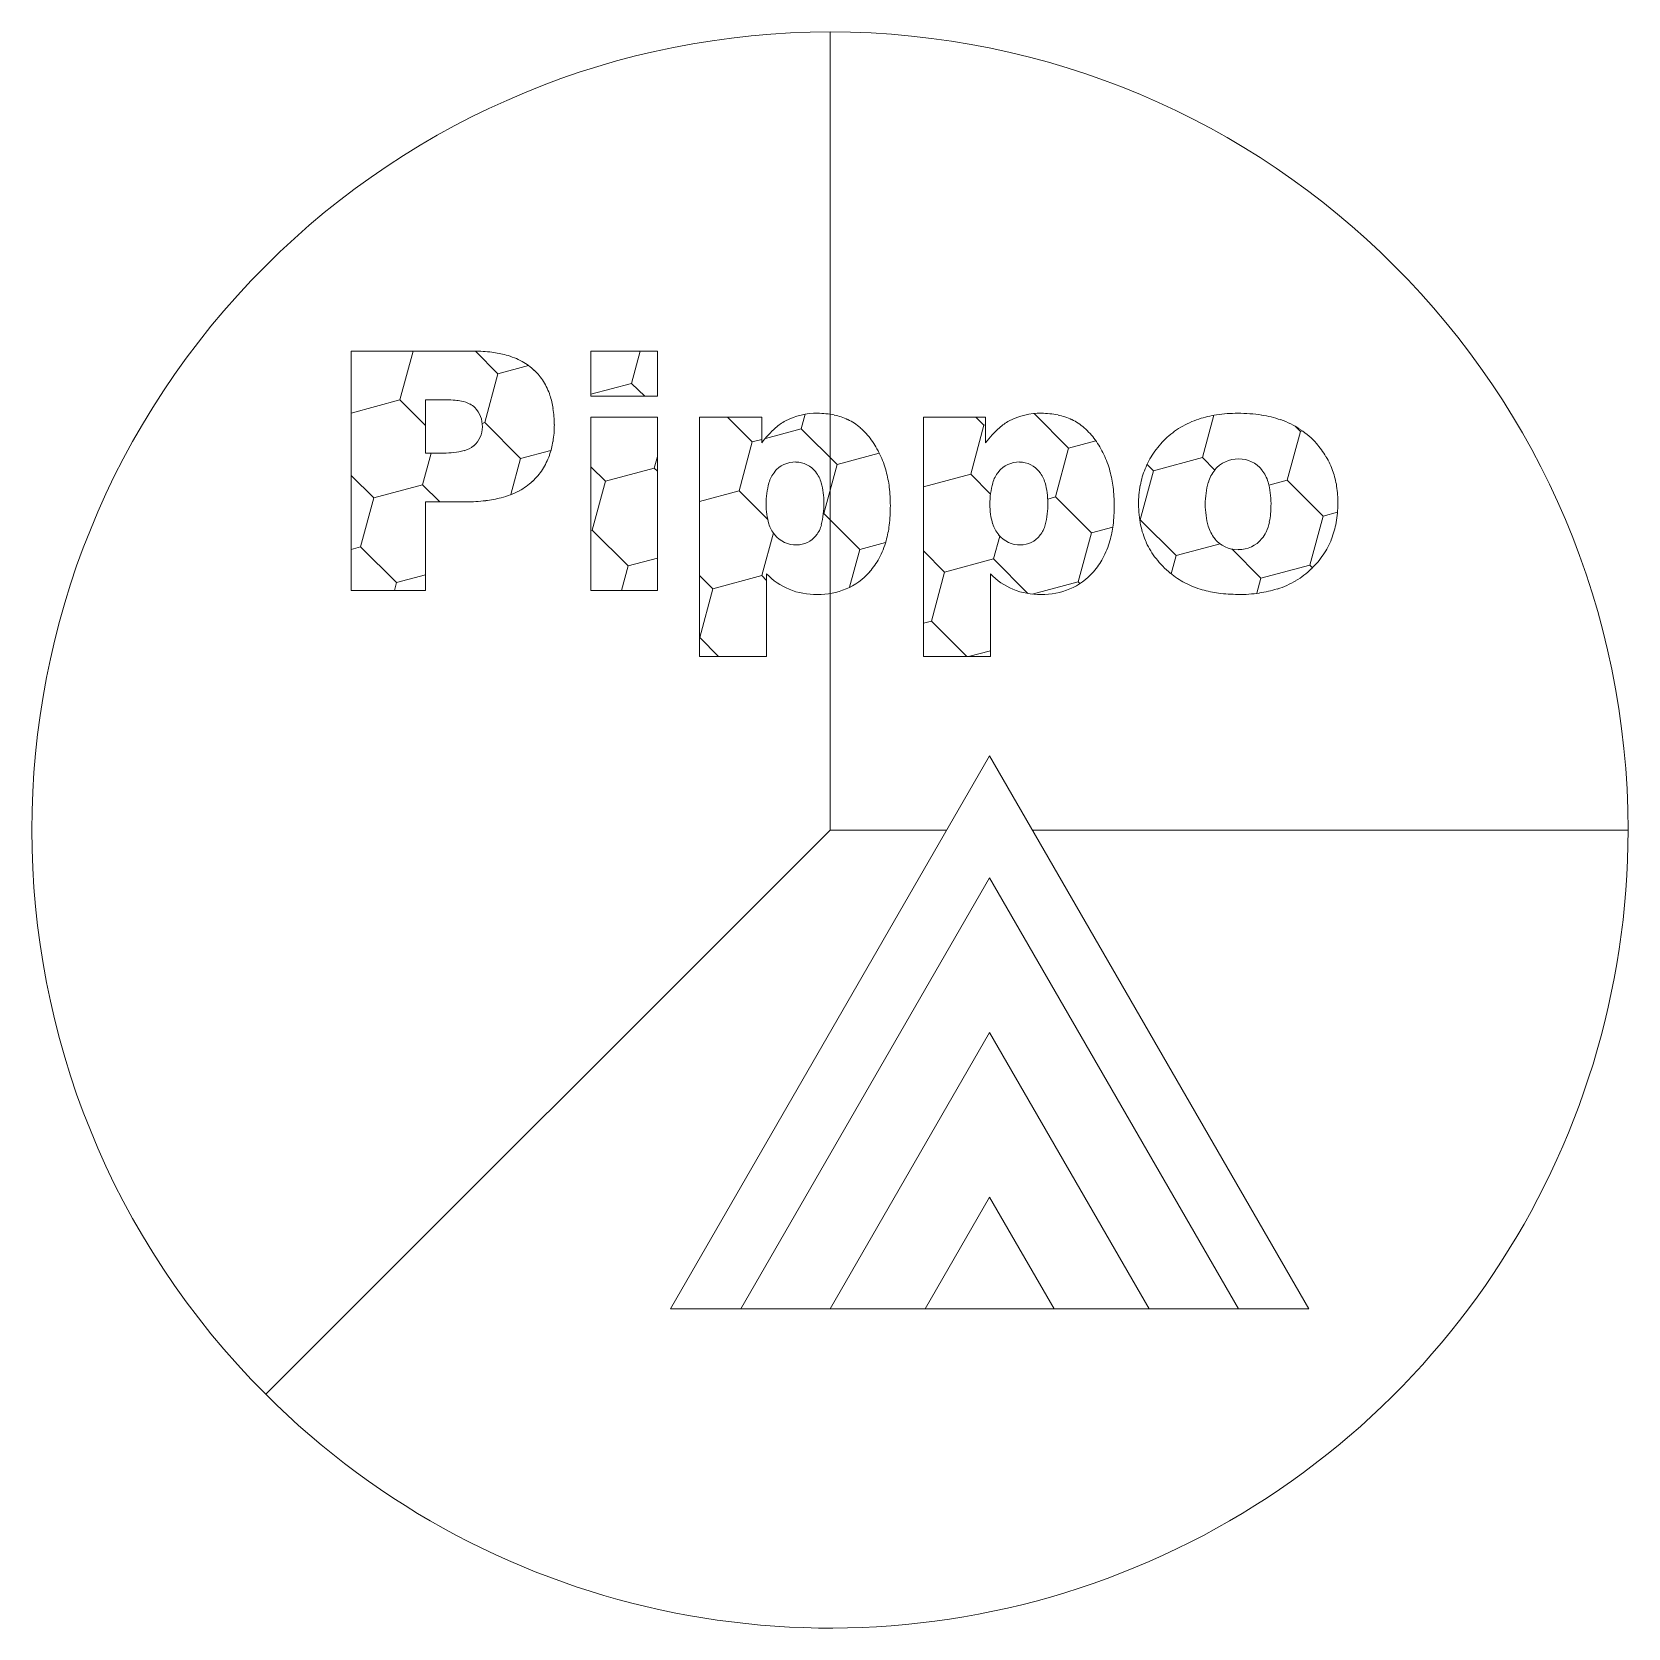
# Model space of a CAD drawing. Header units: millimetres. Extents: x -50 to 50, y -50 to 50.
import ezdxf

# ---------------------------------------------------------------- set-up
doc = ezdxf.new("R2010")
doc.units = ezdxf.units.MM
doc.layers.get('0').update_dxf_attribs({"color": 178, "lineweight": 0, "true_color": 0x000000})

msp = doc.modelspace()

# ---------------------------------------------------------------- linework, layer by layer
for p, q in [((0, 0), (0, 50)), ((-30, 30), (-22.3, 30)), ((-30, 15), (-30, 30)), ((-26.94, 26.94), (-26.12, 30)), ((-22.22, 30), (-20.81, 28.58)), ((-20.81, 28.58), (-18.88, 29.1)), ((-14.98, 30), (-10.81, 30)), ((-14.98, 27.17), (-14.98, 30)), ((-12.43, 27.98), (-11.89, 30)), ((-10.81, 30), (-10.81, 27.17)), ((-21.63, 25.52), (-20.81, 28.58)), ((-14.98, 27.3), (-12.43, 27.98)), ((-10.81, 27.17), (-14.98, 27.17)), ((-12.43, 27.98), (-11.61, 27.17)), ((-30, 26.12), (-26.94, 26.94)), ((-26.94, 26.94), (-25.34, 25.34)), ((-24.02, 26.95), (-25.34, 26.95)), ((-25.34, 26.95), (-25.34, 23.61)), ((-1.8, 25.14), (-1.56, 26.05)), ((12.79, 26.09), (14.95, 23.93)), ((-21.79, 25.47), (-21.63, 25.52)), ((-21.63, 25.52), (-19.38, 23.27)), ((-14.98, 25.87), (-10.81, 25.87)), ((-14.98, 15), (-14.98, 25.87)), ((-10.81, 25.87), (-10.81, 15)), ((-8.18, 10.87), (-8.18, 25.87)), ((-8.18, 25.87), (-4.28, 25.87)), ((-6.42, 25.87), (-4.87, 24.31)), ((-4.28, 25.87), (-4.28, 24.26)), ((-4.05, 24.53), (-1.8, 25.14)), ((-1.8, 25.14), (0.44, 22.89)), ((5.85, 10.87), (5.85, 25.87)), ((5.85, 25.87), (9.74, 25.87)), ((8.82, 22.29), (9.64, 25.36)), ((9.13, 25.87), (9.64, 25.36)), ((9.64, 25.36), (9.74, 25.38)), ((9.74, 25.87), (9.74, 24.26)), ((23.33, 23.33), (24.04, 25.99)), ((29.15, 25.29), (29.47, 24.97)), ((29.47, 24.97), (29.59, 25.01)), ((-5.69, 21.25), (-4.87, 24.31)), ((-4.87, 24.31), (-4.28, 24.47)), ((14.95, 23.93), (16.65, 24.39)), ((28.64, 21.91), (29.47, 24.97)), ((-25.52, 21.63), (-24.99, 23.61)), ((-25.34, 23.61), (-24.21, 23.61)), ((-19.99, 21.02), (-19.38, 23.27)), ((-19.38, 23.27), (-17.48, 23.78)), ((-11.01, 22.67), (-10.81, 23.39)), ((0.44, 22.89), (3.09, 23.6)), ((14.13, 20.87), (14.95, 23.93)), ((20.26, 22.51), (23.33, 23.33)), ((23.33, 23.33), (24.11, 22.55)), ((-30, 22.22), (-28.58, 20.81)), ((-14.98, 22.75), (-14.07, 21.85)), ((-14.07, 21.85), (-11.01, 22.67)), ((-11.01, 22.67), (-10.81, 22.48)), ((-0.38, 19.82), (0.44, 22.89)), ((5.85, 21.49), (8.82, 22.29)), ((8.82, 22.29), (10.06, 21.05)), ((19.44, 19.44), (20.26, 22.51)), ((19.86, 22.91), (20.26, 22.51)), ((-28.58, 20.81), (-25.52, 21.63)), ((-25.52, 21.63), (-24.45, 20.57)), ((-14.89, 18.78), (-14.07, 21.85)), ((-8.18, 20.58), (-5.69, 21.25)), ((-5.69, 21.25), (-3.9, 19.46)), ((27.5, 21.6), (28.64, 21.91)), ((28.64, 21.91), (30.89, 19.66)), ((-29.41, 17.74), (-28.58, 20.81)), ((-22.81, 20.57), (-25.34, 20.57)), ((-25.34, 20.57), (-25.34, 15)), ((13.64, 20.73), (14.13, 20.87)), ((14.13, 20.87), (16.38, 18.62)), ((-0.42, 19.81), (-0.38, 19.82)), ((-0.38, 19.82), (1.86, 17.58)), ((19.41, 19.43), (19.44, 19.44)), ((19.44, 19.44), (21.69, 17.2)), ((30.07, 16.6), (30.89, 19.66)), ((30.89, 19.66), (31.8, 19.91)), ((-14.98, 18.76), (-14.89, 18.78)), ((-14.89, 18.78), (-12.65, 16.54)), ((-4.27, 15.94), (-3.55, 18.61)), ((1.86, 17.58), (3.48, 18.01)), ((10.24, 16.98), (10.63, 18.41)), ((15.55, 15.55), (16.38, 18.62)), ((16.38, 18.62), (17.72, 18.98)), ((-30, 17.58), (-29.41, 17.74)), ((-29.41, 17.74), (-27.16, 15.5)), ((-12.65, 16.54), (-10.81, 17.03)), ((1.23, 15.21), (1.86, 17.58)), ((5.85, 17.49), (7.18, 16.16)), ((21.38, 16.04), (21.69, 17.2)), ((21.69, 17.2), (24.44, 17.93)), ((25.17, 17.61), (27, 15.77)), ((-13.06, 15), (-12.65, 16.54)), ((-3.97, 16.05), (-3.97, 10.87)), ((6.35, 13.09), (7.18, 16.16)), ((7.18, 16.16), (10.24, 16.98)), ((10.05, 16.05), (10.05, 10.87)), ((10.24, 16.98), (12.4, 14.82)), ((27, 15.77), (30.07, 16.6)), ((30.07, 16.6), (30.23, 16.43)), ((-27.29, 15), (-27.16, 15.5)), ((-27.16, 15.5), (-25.34, 15.98)), ((-8.18, 15.95), (-7.34, 15.11)), ((-8.16, 12.05), (-7.34, 15.11)), ((-7.34, 15.11), (-4.27, 15.94)), ((-4.27, 15.94), (-3.97, 15.64)), ((12.67, 14.78), (15.55, 15.55)), ((15.55, 15.55), (15.66, 15.45)), ((26.75, 14.83), (27, 15.77)), ((-25.34, 15), (-30, 15)), ((-10.81, 15), (-14.98, 15)), ((5.85, 12.95), (6.35, 13.09)), ((6.35, 13.09), (8.58, 10.87)), ((-8.18, 12.04), (-8.16, 12.05)), ((-8.16, 12.05), (-6.98, 10.87)), ((8.68, 10.87), (10.05, 11.23)), ((-3.97, 10.87), (-8.18, 10.87)), ((10.05, 10.87), (5.85, 10.87)), ((10, 4.64), (-10, -30)), ((30, -30), (10, 4.64)), ((0, 0), (7.32, 0)), ((12.68, 0), (50, 0)), ((-35.36, -35.36), (0, 0)), ((10, -3), (-5.59, -30)), ((25.59, -30), (10, -3)), ((10, -12.68), (0, -30)), ((20, -30), (10, -12.68)), ((10, -23), (5.96, -30)), ((14.04, -30), (10, -23)), ((-10, -30), (30, -30)), ((-5.59, -30), (25.59, -30)), ((0, -30), (20, -30)), ((5.96, -30), (14.04, -30))]:
    msp.add_line(p, q)
for centre, radius, start, end in [((0, 0), 50, 90, 135), ((0, 0), 50, 0, 90), ((0, 0), 50, 135, 225), ((-22.3, 20.62), 9.38, 83.1316, 90), ((-21.9, 23.93), 6.04, 74.5704, 83.1316), ((-21.57, 25.13), 4.8, 61.5519, 74.5704), ((-20.95, 26.26), 3.51, 46.3155, 61.5519), ((-21.04, 26.17), 3.64, 32.0489, 46.3155), ((-21.41, 25.93), 4.08, 18.5778, 32.0489), ((-22.07, 25.71), 4.77, 8.4163, 18.5778), ((-24.02, 20.99), 5.96, 84.8299, 90), ((-23.79, 23.58), 3.36, 77.9443, 84.8299), ((-23.57, 24.63), 2.29, 64.0099, 77.9443), ((-23.04, 25.71), 1.09, 43.7811, 64.0099), ((-23.45, 25.3), 1.67, 358.7499, 44.1758), ((-24.23, 25.4), 6.95, 0, 8.4163), ((-0.83, 21.86), 4.25, 89.3049, 117.5326), ((-0.78, 21.06), 5.05, 78.0646, 90), ((-0.51, 22.33), 3.75, 64.2088, 78.0646), ((13.19, 21.86), 4.25, 89.3049, 117.5326), ((13.24, 21.06), 5.05, 78.0646, 90), ((13.51, 22.33), 3.75, 64.2088, 78.0646), ((25.17, 19.53), 6.55, 98.3893, 108.291), ((25.55, 16.99), 9.12, 90, 98.3893), ((25.55, 16.14), 9.97, 81.3761, 90), ((-23.28, 25.23), 1.5, 309.6626, 1.4125), ((-24.04, 25.4), 6.77, 350.9911, 0), ((2.34, 18.98), 8.47, 132.7422, 141.4108), ((-1.43, 23.06), 2.91, 117.9371, 132.7422), ((-0.44, 22.48), 3.59, 49.2567, 64.2088), ((-0.89, 21.96), 4.27, 35.5543, 49.2567), ((16.36, 18.98), 8.47, 132.7422, 141.4108), ((12.59, 23.06), 2.91, 117.9371, 132.7422), ((13.58, 22.48), 3.59, 49.2567, 64.2088), ((13.14, 21.96), 4.27, 35.5543, 49.2567), ((24.69, 20.67), 5.31, 120.8051, 133.8418), ((24.92, 20.28), 5.76, 108.291, 120.8051), ((26.04, 19.41), 6.66, 70.822, 81.3761), ((26.38, 20.4), 5.62, 56.5348, 70.822), ((26.73, 20.91), 5, 41.3827, 56.5348), ((-23.28, 25.18), 1.46, 283.8896, 310.6458), ((-22.09, 25.09), 4.79, 340.2837, 350.9911), ((-2.17, 21.04), 5.85, 25.1425, 35.5543), ((11.86, 21.04), 5.85, 25.1425, 35.5543), ((24.92, 20.44), 5.63, 133.8418, 145.7123), ((26.46, 20.69), 5.34, 30.2971, 41.3218), ((-24.21, 28.95), 5.34, 270, 283.8896), ((-21.56, 24.9), 4.23, 326.8581, 340.2837), ((-2.17, 21.38), 1.68, 89.1502, 141.1246), ((-2.14, 21.49), 1.56, 37.1684, 90.0779), ((-2.74, 20.78), 6.48, 15.2509, 25.1425), ((11.86, 21.38), 1.68, 89.1502, 141.1246), ((11.88, 21.49), 1.56, 37.1684, 90.0779), ((11.29, 20.78), 6.48, 15.2509, 25.1425), ((24.48, 20.73), 5.1, 145.7123, 158.1857), ((25.57, 21.36), 1.89, 88.8839, 141.0859), ((25.63, 21.43), 1.82, 38.2873, 90.5497), ((26.62, 20.78), 5.17, 19.0848, 30.2971), ((-21.4, 24.79), 4.04, 313.1167, 326.8581), ((-2.14, 21.3), 1.74, 139.5538, 165.2849), ((-2.26, 21.3), 1.77, 14.7808, 39.5719), ((-3.43, 20.59), 7.2, 7.1282, 15.2509), ((11.88, 21.3), 1.74, 139.5538, 165.2849), ((11.76, 21.3), 1.77, 14.7808, 39.5719), ((10.59, 20.59), 7.2, 7.1282, 15.2509), ((24.69, 20.65), 5.33, 158.1857, 169.7282), ((25.66, 21.23), 2.03, 139.7449, 164.4546), ((25.52, 21.26), 2, 15.5025, 40.1792), ((26.33, 20.68), 5.48, 9.009, 19.0848), ((-21.97, 26.05), 5.41, 284.7537, 297.6466), ((-21.21, 24.59), 3.76, 297.6466, 313.1167), ((1.27, 20.4), 5.27, 165.2849, 180), ((-5.32, 20.49), 4.94, 0, 14.7808), ((-5.56, 20.32), 9.34, 0, 7.1282), ((15.29, 20.4), 5.27, 165.2849, 180), ((8.7, 20.49), 4.94, 0, 14.7808), ((8.47, 20.32), 9.34, 0, 7.1282), ((26.06, 20.4), 6.73, 169.7282, 180), ((28.6, 20.41), 5.09, 164.4546, 180), ((22.6, 20.45), 5.03, 0, 15.5025), ((24.97, 20.46), 6.85, 0, 9.009), ((-22.81, 31.44), 10.88, 270, 276.5431), ((-22.36, 27.5), 6.91, 276.5431, 284.7537), ((0.49, 20.4), 4.49, 180, 195.8239), ((-6.23, 20.49), 5.85, 346.4061, 0), ((-6.31, 20.32), 10.09, 353.0497, 0), ((14.51, 20.4), 4.49, 180, 195.8239), ((7.8, 20.49), 5.85, 346.4061, 0), ((7.72, 20.32), 10.09, 353.0497, 0), ((25.83, 20.4), 6.5, 180, 191.4861), ((28.75, 20.41), 5.24, 180, 195.3128), ((20.64, 20.45), 6.99, 354.6644, 0), ((24.93, 20.46), 6.89, 349.9264, 0), ((-2.11, 19.67), 1.79, 195.8239, 220.9858), ((-2.14, 19.51), 1.65, 320.6307, 346.4061), ((-2.92, 19.91), 6.68, 344.5065, 353.0497), ((11.92, 19.67), 1.79, 195.8239, 220.9858), ((11.88, 19.51), 1.65, 320.6307, 346.4061), ((11.1, 19.91), 6.68, 344.5065, 353.0497), ((24.49, 20.13), 5.13, 191.4861, 204.4156), ((25.63, 19.56), 2, 195.3128, 220.2175), ((24.45, 19.96), 3.15, 335.8096, 347.8297), ((23.36, 20.2), 4.26, 347.8297, 354.6644), ((26.41, 20.2), 5.38, 338.5272, 349.9264), ((-2.13, 19.6), 1.74, 219.8429, 271.2048), ((-2.08, 19.38), 1.52, 269.5879, 322.7693), ((-1.72, 19.57), 5.43, 332.0149, 344.5065), ((11.9, 19.6), 1.74, 219.8429, 271.2048), ((11.94, 19.38), 1.52, 269.5879, 322.7693), ((12.3, 19.57), 5.43, 332.0149, 344.5065), ((24.38, 20.08), 5.01, 204.4156, 217.9023), ((25.55, 19.42), 1.86, 218.6788, 270.919), ((25.62, 19.42), 1.85, 268.7082, 321.0431), ((25.69, 19.41), 1.79, 319.8596, 335.8096), ((26.68, 20.1), 5.1, 325.9768, 338.5272), ((-0.57, 18.96), 4.13, 317.6855, 332.0149), ((13.45, 18.96), 4.13, 317.6855, 332.0149), ((25.1, 20.64), 5.92, 217.9023, 230.3108), ((26.32, 20.34), 5.53, 313.9225, 325.9768), ((-0.95, 18.94), 4.18, 223.6888, 247.4171), ((-0.69, 19), 4.25, 268.5718, 318.4058), ((13.07, 18.94), 4.18, 223.6888, 247.4171), ((13.33, 19), 4.25, 268.5718, 318.4058), ((24.64, 20.12), 5.22, 230.553, 242.5585), ((26.6, 20.04), 5.12, 300.3923, 313.9225), ((-0.86, 19.31), 4.56, 248.1326, 270.7289), ((13.16, 19.31), 4.56, 248.1326, 270.7289), ((24.99, 20.78), 5.97, 242.5585, 253.7819), ((25.23, 21.61), 6.83, 253.7819, 262.5331), ((25.96, 21.55), 6.76, 278.0599, 287.7016), ((26.25, 20.64), 5.82, 287.7016, 300.3923), ((25.56, 24.14), 9.38, 262.5331, 270), ((25.56, 24.42), 9.67, 270, 278.0599), ((0, 0), 50, 225, 0)]:
    msp.add_arc(centre, radius, start, end)

doc.saveas('drawing.dxf')
